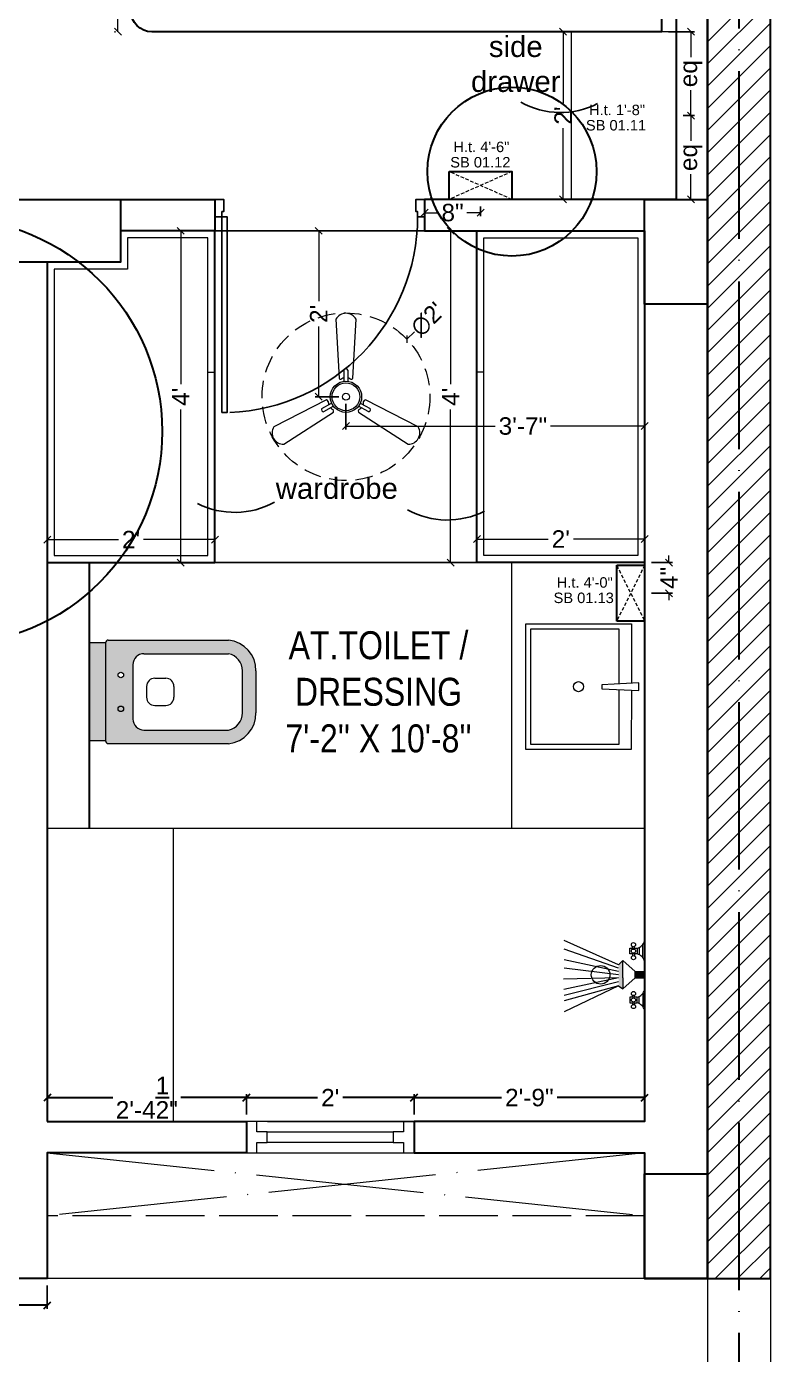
# Model space of a CAD drawing. Header units: millimetres. Extents: x 56222 to 3066687, y -650199 to -121287.
# Drawn here: x 147823.4 to 147929.9, y -179013.5 to -178823.4 of the extents above; entities that cross this region are included whole.
import ezdxf

# ---------------------------------------------------------------- set-up
doc = ezdxf.new("R2010")
doc.units = ezdxf.units.MM
doc.header["$MEASUREMENT"] = 0
doc.header["$PDMODE"] = 35
for name, pattern in [('ACAD_ISO02W100', [15, 12, -3]), ('ACAD_ISO04W100', [30, 24, -3, 0, -3]), ('DASHED', [0.75, 0.5, -0.25]), ('DASHED2', [0.375, 0.25, -0.125])]:
    doc.linetypes.add(name, pattern=pattern)
doc.layers.get('Defpoints').update_dxf_attribs({"color": 220})
doc.layers.add('AR DOOR', color=40, linetype='Continuous')
doc.layers.add('AR ELE-5', color=134, linetype='Continuous')
for name, color, linetype, lineweight in [('COLUMN', 1, 'Continuous', 30), ('dim05', 1, 'Continuous', 13), ('el', 7, 'Continuous', 20), ('ELEC-wires', 1, 'DASHED2', 13), ('Electrical', 84, 'Continuous', 30), ('FIRST FLOOR ( TEXT )', 7, 'Continuous', 9), ('FURNITURE', 32, 'Continuous', 9), ('GROUND FLOOR', 7, 'Continuous', 9), ('GROUND FLOOR  ( HATCH )', 251, 'Continuous', 9), ('GROUND FLOOR  ( PLINE )', 251, 'Continuous', 30), ('Labelling', 1, 'Continuous', 25), ('SECOND FLOOR ( DW_RAIL )', 7, 'Continuous', 9), ('UTILITY', 48, 'Continuous', 9), ('wall', 7, 'Continuous', 30), ('X_PLOT', 1, 'Continuous', 9), ('XX~SLAB ( BEAM )~ ( DIM )', 7, 'Continuous', 9), ('XX~STR BEAM', 5, 'ACAD_ISO02W100', 9)]:
    doc.layers.add(name, color=color, linetype=linetype, lineweight=lineweight)
doc.styles.add('Arial', font='arial.ttf')
doc.styles.add('century g', font='GOTHIC.TTF')
doc.styles.add('KATHA', font='swissc.ttf')
doc.styles.get("Standard").update_dxf_attribs({"font": 'arial.ttf', "height": 6})
doc.styles.add('style4', font='ARIALN.TTF')
doc.dimstyles.new('Archana', dxfattribs={"dimtxt": 2, "dimasz": 0.75, "dimexe": 0.5, "dimexo": 0.5, "dimgap": 0, "dimtad": 0, "dimzin": 0, "dimdsep": 46, "dimlunit": 4, "dimtxsty": 'century g', "dimblk": 'OBLIQUE', "dimcen": 0, "dimdle": 1, "dimclrd": 256, "dimclre": 256, "dimclrt": 256, "dimadec": 0, "dimazin": 0, "dimtfac": 1, "dimtofl": 0, "dimtmove": 1, "dimatfit": 3, "dimfxl": 1, "dimfxlon": 1, "dimtolj": 1, "dimtzin": 0, "dimlwd": -1, "dimlwe": -1, "dimarcsym": 0})
doc.dimstyles.new('ISO-25', dxfattribs={"dimtxt": 2.5, "dimasz": 1, "dimexe": 0.5, "dimexo": 1, "dimtad": 0, "dimdec": 1, "dimlunit": 4, "dimtxsty": 'Standard', "dimblk": 'OBLIQUE', "dimcen": 2.5, "dimclrd": 1, "dimclre": 1, "dimclrt": 5, "dimadec": 0, "dimazin": 0, "dimtfac": 1, "dimtdec": 1, "dimtmove": 0, "dimatfit": 3, "dimfxl": 1, "dimlwd": -1, "dimarcsym": 0})

# ---------------------------------------------------------------- blocks, each defined once
blk = doc.blocks.new('_Oblique')
at = {"layer": 'wall', "color": 0, "lineweight": -2}
blk.add_line((-0.5, -0.5), (0.5, 0.5), dxfattribs=at)
blk = doc.blocks.new('*D915')
at = {"layer": 'Defpoints', "color": 0, "lineweight": 30, "transparency": 16777216}
for p in [(147841.85, -178744.14), (147836.46, -178824.13), (147837.14, -178824.13)]:
    blk.add_point(p, dxfattribs=at)
at = {"layer": 'dim05', "color": 1, "linetype": 'Continuous', "lineweight": -2, "transparency": 16777216}
for p, q in [((147840.85, -178744.14), (147835.96, -178744.14)), ((147836.14, -178824.13), (147835.96, -178824.13))]:
    blk.add_line(p, q, dxfattribs=at)
at = {"layer": 'dim05', "color": 1, "linetype": 'Continuous', "transparency": 16777216}
for p, q in [((147836.46, -178744.14), (147836.46, -178780.18)), ((147836.46, -178824.13), (147836.46, -178788.09))]:
    blk.add_line(p, q, dxfattribs=at)
at = {"layer": 'dim05', "color": 1, "transparency": 16777216}
for p, rotation in [((147836.46, -178744.14), 90), ((147836.46, -178824.13), 270)]:
    blk.add_blockref('_Oblique', p, dxfattribs=dict(at, rotation=rotation))
at = {"layer": 'dim05', "color": 5, "lineweight": 25, "transparency": 16777216, "insert": (147836.46, -178784.14), "char_height": 2.5, "attachment_point": 5, "rotation": 90, "style": 'Arial'}
blk.add_mtext('6\'-8"', dxfattribs=at)
blk = doc.blocks.new('*D918')
at = {"layer": 'Defpoints', "color": 0, "lineweight": 30, "transparency": 16777216}
for p in [(147901.35, -178824.13), (147900.18, -178848.13), (147901.35, -178848.13)]:
    blk.add_point(p, dxfattribs=at)
at = {"layer": 'dim05', "color": 1, "linetype": 'Continuous', "lineweight": -2, "transparency": 16777216}
for p, q in [((147900.35, -178824.13), (147899.68, -178824.13)), ((147900.35, -178848.13), (147899.68, -178848.13))]:
    blk.add_line(p, q, dxfattribs=at)
at = {"layer": 'dim05', "color": 1, "linetype": 'Continuous', "transparency": 16777216}
for p, q in [((147900.18, -178824.13), (147900.18, -178834.33)), ((147900.18, -178848.13), (147900.18, -178837.93))]:
    blk.add_line(p, q, dxfattribs=at)
at = {"layer": 'dim05', "color": 1, "transparency": 16777216}
for p, rotation in [((147900.18, -178824.13), 90), ((147900.18, -178848.13), 270)]:
    blk.add_blockref('_Oblique', p, dxfattribs=dict(at, rotation=rotation))
at = {"layer": 'dim05', "color": 5, "lineweight": 25, "transparency": 16777216, "insert": (147900.18, -178836.13), "char_height": 2.5, "attachment_point": 5, "rotation": 90, "style": 'Arial'}
blk.add_mtext("2'", dxfattribs=at)
blk = doc.blocks.new('A$C3EC62B37')
at = {"layer": 'FURNITURE', "lineweight": 30, "ltscale": 0.25, "true_color": 0xffffff}
h = blk.add_hatch(color=7, dxfattribs=at)
h.dxf.hatch_style = 1
h.paths.add_polyline_path([(-12.22, 0), (-12.22, 2.35), (-26.26, 2.35), (-26.26, 0)])
h.paths.add_polyline_path([(-26.26, 2.35), (-12.22, 2.35, 0.414214), (-11.83, 2.74), (-11.83, 19.96, 0.388639), (-16.24, 23.87), (-22.38, 23.87, 0.379499), (-26.65, 19.96), (-26.65, 2.74, 0.414214)])
h.paths.add_polyline_path([(-15.35, 6.26), (-23.13, 6.26, -0.414214), (-24.7, 7.83), (-24.7, 19.96, -0.349567), (-22.37, 21.91), (-16.24, 21.91, -0.364948), (-13.78, 19.96), (-13.78, 7.83, -0.414214)], flags=16)
h.paths.add_polyline_path([(-18.46, 8.22), (-20.02, 8.22, -0.414214), (-21.2, 9.39), (-21.2, 10.96, -0.414214), (-20.02, 12.13), (-18.46, 12.13, -0.414214), (-17.28, 10.96), (-17.28, 9.39, -0.414214)], flags=0)
h.paths.add_polyline_path([(-22.06, 4.53, -1), (-21.27, 4.53, -1)], flags=16)
at = {"layer": 'FURNITURE', "color": 0, "linetype": 'ByBlock', "lineweight": -2}
for p, q in [((-22.24, 23.87), (-16.24, 23.87)), ((-22.24, 21.91), (-16.24, 21.91)), ((-26.65, 2.74), (-26.65, 19.96)), ((-24.7, 7.83), (-24.7, 19.96)), ((-13.78, 7.83), (-13.78, 19.96)), ((-11.83, 2.74), (-11.83, 19.96)), ((-20.02, 12.13), (-18.46, 12.13)), ((-21.2, 9.39), (-21.2, 10.96)), ((-17.28, 9.39), (-17.28, 10.96)), ((-20.02, 8.22), (-18.46, 8.22)), ((-23.13, 6.26), (-15.35, 6.26)), ((-26.26, 2.35), (-12.22, 2.35)), ((-26.26, 2.35), (-26.26, 0)), ((-12.22, 2.35), (-12.22, 0)), ((-26.26, 0), (-12.22, 0)), ((-26.26, 0), (-12.22, 0))]:
    blk.add_line(p, q, dxfattribs=at)
for centre in [(-21.66, 4.53), (-16.81, 4.53)]:
    blk.add_circle(centre, 0.391, dxfattribs=at)
for centre, radius, start, end in [((-22.31, 19.5), 4.37, 89.0873, 174.0395), ((-16.17, 19.5), 4.37, 5.9605, 90.9127), ((-22.31, 19.48), 2.44, 88.437, 168.6348), ((-16.17, 19.48), 2.44, 11.3652, 91.563), ((-20.02, 10.96), 1.17, 90, 180), ((-18.46, 10.96), 1.17, 0, 90), ((-23.13, 7.83), 1.57, 180, 270), ((-20.02, 9.39), 1.17, 180, 270), ((-18.46, 9.39), 1.17, 270, 0), ((-15.35, 7.83), 1.57, 270, 0), ((-26.26, 2.74), 0.391, 180, 270), ((-12.22, 2.74), 0.391, 270, 0)]:
    blk.add_arc(centre, radius, start, end, dxfattribs=at)
blk = doc.blocks.new('*U262')
for points in [[(-40, 0), (0, 0), (0, 30), (10, 30), (10, 100), (-40, 100)], [(1160, 0), (1120, 0), (1120, 30), (1110, 30), (1110, 100), (1160, 100)], [(0, 0), (0, -1120), (30, -1120), (30, 0)]]:
    blk.add_lwpolyline(points, close=True)
at = {"layer": 'AR ELE-5', "linetype": 'ByBlock', "ltscale": 15}
blk.add_arc((-1.6, 0.7), 1121.6, 272.37301, 359.96526, dxfattribs=at)
blk = doc.blocks.new('*D923')
at = {"layer": 'Defpoints', "color": 0, "lineweight": 30, "transparency": 16777216}
for p in [(147887.85, -178852.63), (147884.08, -178900.13), (147887.85, -178900.13)]:
    blk.add_point(p, dxfattribs=at)
at = {"layer": 'dim05', "color": 1, "linetype": 'Continuous', "lineweight": -2, "transparency": 16777216}
for p, q in [((147886.85, -178852.63), (147883.58, -178852.63)), ((147886.85, -178900.13), (147883.58, -178900.13))]:
    blk.add_line(p, q, dxfattribs=at)
at = {"layer": 'dim05', "color": 1, "linetype": 'Continuous', "transparency": 16777216}
for p, q in [((147884.08, -178852.63), (147884.08, -178874.56)), ((147884.08, -178900.13), (147884.08, -178878.21))]:
    blk.add_line(p, q, dxfattribs=at)
at = {"layer": 'dim05', "color": 1, "transparency": 16777216}
for p, rotation in [((147884.08, -178852.63), 90), ((147884.08, -178900.13), 270)]:
    blk.add_blockref('_Oblique', p, dxfattribs=dict(at, rotation=rotation))
at = {"layer": 'dim05', "color": 5, "lineweight": 25, "transparency": 16777216, "insert": (147884.08, -178876.38), "char_height": 2.5, "attachment_point": 5, "rotation": 90, "style": 'Arial'}
blk.add_mtext("4'", dxfattribs=at)
blk = doc.blocks.new('*D924')
at = {"layer": 'Defpoints', "color": 0, "lineweight": 30, "transparency": 16777216}
for p in [(147847.35, -178852.63), (147845.46, -178900.13), (147847.35, -178900.13)]:
    blk.add_point(p, dxfattribs=at)
at = {"layer": 'dim05', "color": 1, "linetype": 'Continuous', "lineweight": -2, "transparency": 16777216}
for p, q in [((147846.35, -178852.63), (147844.96, -178852.63)), ((147846.35, -178900.13), (147844.96, -178900.13))]:
    blk.add_line(p, q, dxfattribs=at)
at = {"layer": 'dim05', "color": 1, "linetype": 'Continuous', "transparency": 16777216}
for p, q in [((147845.46, -178852.63), (147845.46, -178874.56)), ((147845.46, -178900.13), (147845.46, -178878.21))]:
    blk.add_line(p, q, dxfattribs=at)
at = {"layer": 'dim05', "color": 1, "transparency": 16777216}
for p, rotation in [((147845.46, -178852.63), 90), ((147845.46, -178900.13), 270)]:
    blk.add_blockref('_Oblique', p, dxfattribs=dict(at, rotation=rotation))
at = {"layer": 'dim05', "color": 5, "lineweight": 25, "transparency": 16777216, "insert": (147845.46, -178876.38), "char_height": 2.5, "attachment_point": 5, "rotation": 90, "style": 'Arial'}
blk.add_mtext("4'", dxfattribs=at)
blk = doc.blocks.new('*D925')
at = {"layer": 'Defpoints', "color": 0, "lineweight": 30, "transparency": 16777216}
for p in [(147826.35, -178896.83), (147850.35, -178896.83), (147850.35, -178896.83)]:
    blk.add_point(p, dxfattribs=at)
at = {"layer": 'dim05', "color": 1, "linetype": 'Continuous', "lineweight": -2, "transparency": 16777216}
for p, q in [((147826.35, -178895.83), (147826.35, -178896.33)), ((147850.35, -178895.83), (147850.35, -178896.33))]:
    blk.add_line(p, q, dxfattribs=at)
at = {"layer": 'dim05', "color": 1, "linetype": 'Continuous', "transparency": 16777216}
for p, q in [((147826.35, -178896.83), (147836.56, -178896.83)), ((147850.35, -178896.83), (147840.15, -178896.83))]:
    blk.add_line(p, q, dxfattribs=at)
at = {"layer": 'dim05', "color": 1, "transparency": 16777216, "rotation": 180}
blk.add_blockref('_Oblique', (147826.35, -178896.83), dxfattribs=at)
at = {"layer": 'dim05', "color": 1, "transparency": 16777216}
blk.add_blockref('_Oblique', (147850.35, -178896.83), dxfattribs=at)
at = {"layer": 'dim05', "color": 5, "lineweight": 25, "transparency": 16777216, "insert": (147838.35, -178896.83), "char_height": 2.5, "attachment_point": 5, "style": 'Arial'}
blk.add_mtext("2'", dxfattribs=at)
blk = doc.blocks.new('*D926')
at = {"layer": 'Defpoints', "color": 0, "lineweight": 30, "transparency": 16777216}
for p in [(147911.85, -178896.75), (147887.85, -178896.83), (147911.85, -178896.83)]:
    blk.add_point(p, dxfattribs=at)
at = {"layer": 'dim05', "color": 1, "linetype": 'Continuous', "lineweight": -2, "transparency": 16777216}
for p, q in [((147887.85, -178895.83), (147887.85, -178896.25)), ((147911.85, -178895.83), (147911.85, -178896.25))]:
    blk.add_line(p, q, dxfattribs=at)
at = {"layer": 'dim05', "color": 1, "linetype": 'Continuous', "transparency": 16777216}
for p, q in [((147887.85, -178896.75), (147898.06, -178896.75)), ((147911.85, -178896.75), (147901.65, -178896.75))]:
    blk.add_line(p, q, dxfattribs=at)
at = {"layer": 'dim05', "color": 1, "transparency": 16777216, "rotation": 180}
blk.add_blockref('_Oblique', (147887.85, -178896.75), dxfattribs=at)
at = {"layer": 'dim05', "color": 1, "transparency": 16777216}
blk.add_blockref('_Oblique', (147911.85, -178896.75), dxfattribs=at)
at = {"layer": 'dim05', "color": 5, "lineweight": 25, "transparency": 16777216, "insert": (147899.85, -178896.75), "char_height": 2.5, "attachment_point": 5, "style": 'Arial'}
blk.add_mtext("2'", dxfattribs=at)
blk = doc.blocks.new('A$C07311617')
at = {"layer": 'UTILITY'}
h = blk.add_hatch(color=7, dxfattribs=at)
h.paths.add_polyline_path([(-3.13, 2.02), (-3.13, 0), (-3.74, 0), (-3.74, 0.46), (-3.74, 1.42)])
h.paths.add_polyline_path([(-3.13, 0), (-3.13, -0.46), (-3.13, -2.02), (-3.74, -1.59), (-3.74, -0.46), (-3.74, 0)])
h = blk.add_hatch(color=7, dxfattribs=at)
h.paths.add_polyline_path([(0, 0.46), (0, 0), (-1.35, 0), (-1.35, 0.46)])
h.paths.add_polyline_path([(0, 0), (0, -0.46), (-1.35, -0.46), (-1.35, 0)])
at = {"layer": 'UTILITY', "color": 7}
for p, q in [((-3.74, 1.42), (-11.52, 4.9)), ((-1.74, 3.79), (-1.74, 4.05)), ((-1.47, 3.79), (-1.47, 4.05)), ((-0.8, 3.9), (-0.8, 2.88)), ((-0.27, 2.44), (-0.27, 4.33)), ((-3.74, 0.94), (-11.52, 3.66)), ((-3.74, 0.46), (-11.52, 2.15)), ((-3.13, 2.02), (-3.74, 1.42)), ((-3.13, -0.46), (-3.13, 2.02)), ((-1.35, 0.46), (-3.13, 2.02)), ((-1.74, 2.99), (-1.74, 2.72)), ((-1.47, 2.99), (-1.47, 2.72)), ((-3.74, 0), (-11.52, 0.93)), ((-3.13, 0.46), (-3.13, 1.42)), ((-1.35, -0.46), (-1.35, 0.46)), ((-1.35, 0.46), (0, 0.46)), ((0, -0.46), (0, 0.46)), ((-3.74, -0.46), (-11.62, -0.61)), ((-3.74, -0.46), (-11.57, -2.09)), ((-3.74, -1.03), (-11.52, -2.96)), ((-3.74, -1.59), (-11.52, -5.3)), ((-3.74, -1.59), (-11.52, -3.73)), ((-3.74, -1.59), (-3.13, -2.02)), ((-3.13, -0.46), (-3.13, -2.02)), ((-1.35, -0.46), (-3.13, -2.02)), ((-1.35, -0.46), (0, -0.46)), ((-1.74, -3.22), (-1.74, -2.95)), ((-1.47, -3.22), (-1.47, -2.95)), ((-0.8, -4.13), (-0.8, -3.11)), ((-0.27, -2.68), (-0.27, -4.56)), ((-1.74, -4.02), (-1.74, -4.29)), ((-1.47, -4.02), (-1.47, -4.29))]:
    blk.add_line(p, q, dxfattribs=at)
for points in [[(-1.35, 0.46), (-3.13, 2.02)], [(-3.13, -2.02), (-1.35, -0.46)]]:
    blk.add_lwpolyline(points, dxfattribs=at)
for points in [[(-1.07, 2.99), (-2.14, 2.99), (-2.14, 3.79), (-1.07, 3.79)], [(-1.07, -3.22), (-2.14, -3.22), (-2.14, -4.02), (-1.07, -4.02)]]:
    blk.add_lwpolyline(points, close=True, dxfattribs=at)
for centre, radius in [((-1.6, 4.32), 0.298), ((-1.6, 3.39), 0.298), ((-1.6, 2.45), 0.298), ((-6.31, 0), 1.33), ((-1.6, -2.69), 0.298), ((-1.6, -3.62), 0.298), ((-1.6, -4.55), 0.298)]:
    blk.add_circle(centre, radius, dxfattribs=at)
for centre, start, end in [((-1.47, 5.26), 285.2551, 344.7449), ((-1.47, 1.52), 15.2551, 74.7449), ((-1.47, -1.75), 285.2551, 344.7449), ((-1.47, -5.49), 15.2551, 74.7449)]:
    blk.add_arc(centre, 1.52, start, end, dxfattribs=at)
blk = doc.blocks.new('*D956')
at = {"layer": 'Defpoints', "color": 0, "lineweight": 30, "transparency": 16777216}
for p in [(147854.85, -178976.73), (147826.35, -178980.13), (147854.85, -178980.13)]:
    blk.add_point(p, dxfattribs=at)
at = {"layer": 'dim05', "color": 5, "linetype": 'Continuous', "lineweight": -2, "transparency": 16777216}
for p, q in [((147826.35, -178979.13), (147826.35, -178976.23)), ((147854.85, -178979.13), (147854.85, -178976.23))]:
    blk.add_line(p, q, dxfattribs=at)
at = {"layer": 'dim05', "color": 5, "linetype": 'Continuous', "lineweight": 30, "transparency": 16777216}
for p, q in [((147826.35, -178976.73), (147835.72, -178976.73)), ((147854.85, -178976.73), (147845.48, -178976.73))]:
    blk.add_line(p, q, dxfattribs=at)
at = {"layer": 'dim05', "color": 5, "lineweight": 30, "transparency": 16777216, "rotation": 180}
blk.add_blockref('_Oblique', (147826.35, -178976.73), dxfattribs=at)
at = {"layer": 'dim05', "color": 5, "lineweight": 30, "transparency": 16777216}
blk.add_blockref('_Oblique', (147854.85, -178976.73), dxfattribs=at)
at = {"layer": 'dim05', "color": 5, "lineweight": 30, "transparency": 16777216, "insert": (147840.6, -178976.73), "char_height": 2.5, "attachment_point": 5, "style": 'Arial'}
blk.add_mtext('2\'-4{\\H1x;\\S1/2;}"', dxfattribs=at)
blk = doc.blocks.new('*D957')
at = {"layer": 'Defpoints', "color": 0, "lineweight": 30, "transparency": 16777216}
for p in [(147878.85, -178976.73), (147854.85, -178980.13), (147878.85, -178980.13)]:
    blk.add_point(p, dxfattribs=at)
at = {"layer": 'dim05', "color": 5, "linetype": 'Continuous', "lineweight": -2, "transparency": 16777216}
for p, q in [((147854.85, -178979.13), (147854.85, -178976.23)), ((147878.85, -178979.13), (147878.85, -178976.23))]:
    blk.add_line(p, q, dxfattribs=at)
at = {"layer": 'dim05', "color": 5, "linetype": 'Continuous', "lineweight": 30, "transparency": 16777216}
for p, q in [((147854.85, -178976.73), (147865.05, -178976.73)), ((147878.85, -178976.73), (147868.65, -178976.73))]:
    blk.add_line(p, q, dxfattribs=at)
at = {"layer": 'dim05', "color": 5, "lineweight": 30, "transparency": 16777216, "rotation": 180}
blk.add_blockref('_Oblique', (147854.85, -178976.73), dxfattribs=at)
at = {"layer": 'dim05', "color": 5, "lineweight": 30, "transparency": 16777216}
blk.add_blockref('_Oblique', (147878.85, -178976.73), dxfattribs=at)
at = {"layer": 'dim05', "color": 5, "lineweight": 30, "transparency": 16777216, "insert": (147866.85, -178976.73), "char_height": 2.5, "attachment_point": 5, "style": 'Arial'}
blk.add_mtext("2'", dxfattribs=at)
blk = doc.blocks.new('*D958')
at = {"layer": 'Defpoints', "color": 0, "lineweight": 30, "transparency": 16777216}
for p in [(147911.85, -178976.73), (147878.85, -178980.13), (147911.85, -178980.13)]:
    blk.add_point(p, dxfattribs=at)
at = {"layer": 'dim05', "color": 5, "linetype": 'Continuous', "lineweight": -2, "transparency": 16777216}
for p, q in [((147878.85, -178979.13), (147878.85, -178976.23)), ((147911.85, -178979.13), (147911.85, -178976.23))]:
    blk.add_line(p, q, dxfattribs=at)
at = {"layer": 'dim05', "color": 5, "linetype": 'Continuous', "lineweight": 30, "transparency": 16777216}
for p, q in [((147878.85, -178976.73), (147891.38, -178976.73)), ((147911.85, -178976.73), (147899.32, -178976.73))]:
    blk.add_line(p, q, dxfattribs=at)
at = {"layer": 'dim05', "color": 5, "lineweight": 30, "transparency": 16777216, "rotation": 180}
blk.add_blockref('_Oblique', (147878.85, -178976.73), dxfattribs=at)
at = {"layer": 'dim05', "color": 5, "lineweight": 30, "transparency": 16777216}
blk.add_blockref('_Oblique', (147911.85, -178976.73), dxfattribs=at)
at = {"layer": 'dim05', "color": 5, "lineweight": 30, "transparency": 16777216, "insert": (147895.35, -178976.73), "char_height": 2.5, "attachment_point": 5, "style": 'Arial'}
blk.add_mtext('2\'-9"', dxfattribs=at)
blk = doc.blocks.new('*D963')
at = {"layer": 'Defpoints', "color": 0, "lineweight": 30, "transparency": 16777216}
for p in [(147721.35, -179002.63), (147826.35, -179002.63), (147826.35, -179006.45)]:
    blk.add_point(p, dxfattribs=at)
at = {"layer": 'dim05', "color": 5, "linetype": 'Continuous', "lineweight": -2, "transparency": 16777216}
for p, q in [((147721.35, -179003.63), (147721.35, -179006.95)), ((147826.35, -179003.63), (147826.35, -179006.95))]:
    blk.add_line(p, q, dxfattribs=at)
at = {"layer": 'dim05', "color": 5, "linetype": 'Continuous', "lineweight": 30, "transparency": 16777216}
for p, q in [((147721.35, -179006.45), (147769.9, -179006.45)), ((147826.35, -179006.45), (147777.8, -179006.45))]:
    blk.add_line(p, q, dxfattribs=at)
at = {"layer": 'dim05', "color": 5, "lineweight": 30, "transparency": 16777216, "rotation": 180}
blk.add_blockref('_Oblique', (147721.35, -179006.45), dxfattribs=at)
at = {"layer": 'dim05', "color": 5, "lineweight": 30, "transparency": 16777216}
blk.add_blockref('_Oblique', (147826.35, -179006.45), dxfattribs=at)
at = {"layer": 'dim05', "color": 5, "lineweight": 30, "transparency": 16777216, "insert": (147773.85, -179006.45), "char_height": 2.5, "attachment_point": 5, "style": 'Arial'}
blk.add_mtext('8\'-9"', dxfattribs=at)
blk = doc.blocks.new('6616')
at = {"color": 242, "linetype": 'DASHED', "true_color": 0xcd2027}
for p, q in [((386784.79, -36915.77), (386775.78, -36911.78)), ((386784.79, -36911.78), (386775.78, -36915.77))]:
    blk.add_line(p, q, dxfattribs=at)
at = {"layer": 'ELEC-wires', "color": 5, "linetype": 'ByBlock', "lineweight": 30, "ltscale": 4}
blk.add_lwpolyline([(386775.78, -36911.78), (386784.79, -36911.78), (386784.79, -36915.77), (386775.78, -36915.77)], close=True, dxfattribs=at)
blk = doc.blocks.new('*D977')
at = {"layer": 'Defpoints', "color": 0, "lineweight": 30, "transparency": 16777216}
for p in [(147911.85, -178900.13), (147911.85, -178904.51), (147915.33, -178904.51)]:
    blk.add_point(p, dxfattribs=at)
at = {"layer": 'dim05', "color": 1, "linetype": 'Continuous', "lineweight": -2, "transparency": 16777216}
for p, q in [((147912.85, -178900.13), (147915.83, -178900.13)), ((147912.85, -178904.51), (147915.83, -178904.51))]:
    blk.add_line(p, q, dxfattribs=at)
at = {"layer": 'dim05', "color": 1, "linetype": 'Continuous', "transparency": 16777216}
for p, q in [((147915.33, -178900.13), (147915.33, -178899.13)), ((147915.33, -178900.13), (147915.33, -178900.21)), ((147915.33, -178904.51), (147915.33, -178904.44)), ((147915.33, -178904.51), (147915.33, -178905.51))]:
    blk.add_line(p, q, dxfattribs=at)
at = {"layer": 'dim05', "color": 1, "transparency": 16777216}
for p, rotation in [((147915.33, -178900.13), 270), ((147915.33, -178904.51), 90)]:
    blk.add_blockref('_Oblique', p, dxfattribs=dict(at, rotation=rotation))
at = {"layer": 'dim05', "color": 5, "lineweight": 25, "transparency": 16777216, "insert": (147915.33, -178902.32), "char_height": 2.5, "attachment_point": 5, "rotation": 90, "style": 'Arial'}
blk.add_mtext('4"', dxfattribs=at)
blk = doc.blocks.new('*D978')
at = {"layer": 'Defpoints', "color": 0, "lineweight": 30, "transparency": 16777216}
for p in [(147880.36, -178848.13), (147888.36, -178848.13), (147888.36, -178850.03)]:
    blk.add_point(p, dxfattribs=at)
at = {"layer": 'dim05', "color": 1, "linetype": 'Continuous', "lineweight": -2, "transparency": 16777216}
for p, q in [((147880.36, -178849.13), (147880.36, -178850.53)), ((147888.36, -178849.13), (147888.36, -178850.53))]:
    blk.add_line(p, q, dxfattribs=at)
at = {"layer": 'dim05', "color": 1, "linetype": 'Continuous', "transparency": 16777216}
for p, q in [((147880.36, -178850.03), (147882.3, -178850.03)), ((147888.36, -178850.03), (147886.42, -178850.03))]:
    blk.add_line(p, q, dxfattribs=at)
at = {"layer": 'dim05', "color": 1, "transparency": 16777216, "rotation": 180}
blk.add_blockref('_Oblique', (147880.36, -178850.03), dxfattribs=at)
at = {"layer": 'dim05', "color": 1, "transparency": 16777216}
blk.add_blockref('_Oblique', (147888.36, -178850.03), dxfattribs=at)
at = {"layer": 'dim05', "color": 5, "lineweight": 25, "transparency": 16777216, "insert": (147884.36, -178850.03), "char_height": 2.5, "attachment_point": 5, "style": 'Arial'}
blk.add_mtext('8"', dxfattribs=at)
blk = doc.blocks.new('*D979')
at = {"layer": 'Defpoints', "color": 0, "lineweight": 30, "transparency": 16777216}
for p in [(147914.25, -178824.13), (147916.35, -178836.13), (147918.48, -178836.13)]:
    blk.add_point(p, dxfattribs=at)
at = {"layer": 'dim05', "color": 1, "linetype": 'Continuous', "lineweight": -2, "transparency": 16777216}
for p, q in [((147915.25, -178824.13), (147918.98, -178824.13)), ((147917.35, -178836.13), (147918.98, -178836.13))]:
    blk.add_line(p, q, dxfattribs=at)
at = {"layer": 'dim05', "color": 1, "linetype": 'Continuous', "transparency": 16777216}
for p, q in [((147918.48, -178824.13), (147918.48, -178827.75)), ((147918.48, -178836.13), (147918.48, -178832.51))]:
    blk.add_line(p, q, dxfattribs=at)
at = {"layer": 'dim05', "color": 1, "transparency": 16777216}
for p, rotation in [((147918.48, -178824.13), 90), ((147918.48, -178836.13), 270)]:
    blk.add_blockref('_Oblique', p, dxfattribs=dict(at, rotation=rotation))
at = {"layer": 'dim05', "color": 5, "lineweight": 25, "transparency": 16777216, "insert": (147918.48, -178830.13), "char_height": 2.5, "attachment_point": 5, "rotation": 90, "style": 'Arial'}
blk.add_mtext('eq', dxfattribs=at)
blk = doc.blocks.new('*D980')
at = {"layer": 'Defpoints', "color": 0, "lineweight": 30, "transparency": 16777216}
for p in [(147916.35, -178836.13), (147916.35, -178848.13), (147918.48, -178848.13)]:
    blk.add_point(p, dxfattribs=at)
at = {"layer": 'dim05', "color": 1, "linetype": 'Continuous', "lineweight": -2, "transparency": 16777216}
for p, q in [((147917.35, -178836.13), (147918.98, -178836.13)), ((147917.35, -178848.13), (147918.98, -178848.13))]:
    blk.add_line(p, q, dxfattribs=at)
at = {"layer": 'dim05', "color": 1, "linetype": 'Continuous', "transparency": 16777216}
for p, q in [((147918.48, -178836.13), (147918.48, -178839.75)), ((147918.48, -178848.13), (147918.48, -178844.51))]:
    blk.add_line(p, q, dxfattribs=at)
at = {"layer": 'dim05', "color": 1, "transparency": 16777216}
for p, rotation in [((147918.48, -178836.13), 90), ((147918.48, -178848.13), 270)]:
    blk.add_blockref('_Oblique', p, dxfattribs=dict(at, rotation=rotation))
at = {"layer": 'dim05', "color": 5, "lineweight": 25, "transparency": 16777216, "insert": (147918.48, -178842.13), "char_height": 2.5, "attachment_point": 5, "rotation": 90, "style": 'Arial'}
blk.add_mtext('eq', dxfattribs=at)
blk = doc.blocks.new('*D1062')
at = {"layer": 'Defpoints', "color": 0, "lineweight": 30, "transparency": 16777216}
for p in [(147877.81, -178868.13), (147860.4, -178884.64)]:
    blk.add_point(p, dxfattribs=at)
at = {"layer": 'dim05', "transparency": 16777216}
blk.add_line((147878.9, -178867.1), (147877.81, -178868.13), dxfattribs=at)
at = {"layer": 'dim05', "transparency": 16777216, "xscale": 0.75, "yscale": 0.75, "zscale": 0.75, "rotation": 223.4766308892222}
blk.add_blockref('_Oblique', (147877.81, -178868.13), dxfattribs=at)
at = {"layer": 'dim05', "color": 5, "lineweight": 25, "transparency": 16777216, "insert": (147880.8, -178865.3), "char_height": 2.5, "attachment_point": 5, "rotation": 43.4766, "style": 'century g'}
blk.add_mtext("\\A1;∅2'", dxfattribs=at)
blk = doc.blocks.new('*D1063')
at = {"layer": 'Defpoints', "color": 0, "lineweight": 30, "transparency": 16777216}
for p in [(147869.1, -178876.38), (147911.85, -178876.38), (147911.85, -178880.59)]:
    blk.add_point(p, dxfattribs=at)
at = {"layer": 'dim05', "color": 1, "linetype": 'Continuous', "lineweight": -2, "transparency": 16777216}
for p, q in [((147869.1, -178877.38), (147869.1, -178881.09)), ((147911.85, -178877.38), (147911.85, -178881.09))]:
    blk.add_line(p, q, dxfattribs=at)
at = {"layer": 'dim05', "color": 1, "linetype": 'Continuous', "transparency": 16777216}
for p, q in [((147869.1, -178880.59), (147890.48, -178880.59)), ((147911.85, -178880.59), (147898.37, -178880.59))]:
    blk.add_line(p, q, dxfattribs=at)
at = {"layer": 'dim05', "color": 1, "transparency": 16777216, "rotation": 180}
blk.add_blockref('_Oblique', (147869.1, -178880.59), dxfattribs=at)
at = {"layer": 'dim05', "color": 1, "transparency": 16777216}
blk.add_blockref('_Oblique', (147911.85, -178880.59), dxfattribs=at)
at = {"layer": 'dim05', "color": 5, "lineweight": 25, "transparency": 16777216, "insert": (147894.43, -178880.59), "char_height": 2.5, "attachment_point": 5, "style": 'Arial'}
blk.add_mtext('3\'-7"', dxfattribs=at)
blk = doc.blocks.new('*D1064')
at = {"layer": 'Defpoints', "color": 0, "lineweight": 30, "transparency": 16777216}
for p in [(147865.2, -178852.63), (147880.97, -178852.63), (147869.1, -178876.38)]:
    blk.add_point(p, dxfattribs=at)
at = {"layer": 'dim05', "color": 1, "linetype": 'Continuous', "lineweight": -2, "transparency": 16777216}
for p, q in [((147879.97, -178852.63), (147864.7, -178852.63)), ((147868.1, -178876.38), (147864.7, -178876.38))]:
    blk.add_line(p, q, dxfattribs=at)
at = {"layer": 'dim05', "color": 1, "linetype": 'Continuous', "transparency": 16777216}
for p, q in [((147865.2, -178852.63), (147865.2, -178862.71)), ((147865.2, -178876.38), (147865.2, -178866.31))]:
    blk.add_line(p, q, dxfattribs=at)
at = {"layer": 'dim05', "color": 1, "transparency": 16777216}
for p, rotation in [((147865.2, -178852.63), 90), ((147865.2, -178876.38), 270)]:
    blk.add_blockref('_Oblique', p, dxfattribs=dict(at, rotation=rotation))
at = {"layer": 'dim05', "color": 5, "lineweight": 25, "transparency": 16777216, "insert": (147865.2, -178864.51), "char_height": 2.5, "attachment_point": 5, "rotation": 90, "style": 'Arial'}
blk.add_mtext("2'", dxfattribs=at)

msp = doc.modelspace()

# ---------------------------------------------------------------- hatches: boundary and pattern name
at = {"layer": 'GROUND FLOOR  ( HATCH )'}
h = msp.add_hatch(dxfattribs=at)
h.set_pattern_fill('ANSI31', color=6, scale=18, style=0)
h.set_pattern_definition([(45, (31389.1675, -16383.46), (-1.590990258, 1.590990258), [])])
h.paths.add_polyline_path([(147929.8534, -178659.1344), (147920.8534, -178659.1344), (147920.8534, -179002.6344), (147929.8534, -179002.6344)])

# ---------------------------------------------------------------- linework, layer by layer
at = {"layer": 'COLUMN'}
for points in [[(147836.8534, -178848.1344), (147836.8534, -178857.1344), (147821.8534, -178857.1344), (147821.8534, -178848.1344)], [(147911.8534, -178848.1344), (147920.8534, -178848.1344), (147920.8534, -178863.1344), (147911.8534, -178863.1344)], [(147911.8534, -178987.6344), (147920.8534, -178987.6344), (147920.8534, -179002.6344), (147911.8534, -179002.6344)]]:
    msp.add_lwpolyline(points, close=True, dxfattribs=at)
at = {"layer": 'Electrical', "lineweight": 15, "ltscale": 20}
for p, q in [((147867.6664, -178865.2722), (147868.1074, -178873.7332)), ((147870.0994, -178873.7331), (147870.5401, -178865.2721)), ((147868.8544, -178874.1573), (147868.8544, -178872.5437)), ((147869.3524, -178872.5568), (147869.3524, -178874.1573)), ((147866.3094, -178876.8476), (147858.7616, -178880.6964)), ((147865.6642, -178878.0827), (147867.0502, -178877.2824)), ((147867.2992, -178877.7136), (147865.9018, -178878.5205)), ((147872.2938, -178878.5138), (147870.9077, -178877.7136)), ((147871.1567, -178877.2823), (147872.5541, -178878.0891)), ((147879.4454, -178880.6961), (147871.8975, -178876.8475)), ((147860.1984, -178883.185), (147867.3054, -178878.5726)), ((147870.9015, -178878.5726), (147878.0087, -178883.1847))]:
    msp.add_line(p, q, dxfattribs=at)
at = {"layer": 'Electrical', "linetype": 'DASHED', "lineweight": 15, "ltscale": 5}
msp.add_circle((147869.1034, -178876.3844), 12, dxfattribs=at)
at = {"layer": 'Electrical', "lineweight": 15, "ltscale": 20}
for centre, major_axis, start_param, end_param in [((147869.1033, -178866.082), (1.1662, 1.1662), -0.27213613, 1.84296744), ((147868.3427, -178873.6025), (0.1903, 0.1903), 2.86301433, 4.25778447), ((147869.1034, -178874.8516), (0.8492, -0.8492), 2.56505731, 2.9513076), ((147869.101, -178872.6401), (0.1872, 0.1872), -0.46553629, 1.9836178), ((147869.1034, -178874.8516), (0.8492, 0.8492), 0.19032004, 0.57657032), ((147869.864, -178873.6025), (0.1903, -0.1903), 5.16702848, 6.56179861), ((147869.1034, -178876.3844), (1.5846, -1.5846), 3.14161015, 9.42479545), ((147869.1034, -178876.3844), (1.4085, -1.4085), 1.749190548672175e-05, 6.283202799085073), ((147869.1034, -178876.3844), (0.3521, 0.3521), 1.570813818704242, 7.853999125883828), ((147866.3139, -178877.1167), (0.1903, -0.1903), 0.97823827, 2.37300841), ((147867.776, -178877.1509), (0.8492, -0.8492), 3.85551147, 4.24176175), ((147870.4309, -178877.1508), (0.8492, 0.8492), 5.18305119, 5.56930147), ((147871.893, -178877.1166), (0.1903, -0.1903), 2.33941556, 3.73418569), ((147865.862, -178878.2587), (0.1872, -0.1872), 3.19965514, 5.64880923), ((147867.776, -178877.1509), (0.8492, -0.8492), 4.65945242, 5.0457027), ((147867.0746, -178878.4342), (0.1903, 0.1903), -1.32577587, 0.06899427), ((147871.1323, -178878.4341), (0.1903, -0.1903), 3.07263337, 4.46740351), ((147870.4309, -178877.1508), (0.8492, 0.8492), 4.37911025, 4.76536053), ((147872.3474, -178878.2545), (0.1872, 0.1872), 3.72325391, 6.17240801), ((147860.1813, -178881.5358), (1.1662, -1.1662), 3.3930553, 5.50815887), ((147878.0257, -178881.5355), (1.1662, -1.1662), 5.4874504, 7.60255397)]:
    msp.add_ellipse(centre, major_axis=major_axis, ratio=1, start_param=start_param, end_param=end_param, dxfattribs=at)
at = {"layer": 'FURNITURE'}
for p, q in [((147849.3534, -178872.8844), (147850.3534, -178872.8844)), ((147888.8534, -178872.8844), (147887.8534, -178872.8844)), ((147892.8534, -178938.1344), (147892.8534, -178900.1344))]:
    msp.add_line(p, q, dxfattribs=at)
at = {"layer": 'FURNITURE', "lineweight": 30}
msp.add_lwpolyline([(147838.3238, -178821.1427), (147838.3238, -178747.1427, -0.41421356), (147841.3238, -178744.1427), (147914.2545, -178744.1427), (147914.2545, -178824.1427), (147841.3238, -178824.1427, -0.41421356)], format="xyb", close=True, dxfattribs=at)
at = {"layer": 'FURNITURE'}
for points in [[(147916.3534, -178824.1262), (147901.3534, -178824.1262), (147901.3534, -178848.1344), (147916.3534, -178848.1344)], [(147910.8534, -178853.6344), (147910.8534, -178899.1344), (147888.8534, -178899.1344), (147888.8534, -178853.6344)], [(147905.7353, -178917.6052), (147905.735, -178918.1769), (147911.0317, -178918.4347), (147911.0325, -178917.3545)], [(147826.3534, -178938.1344), (147844.3534, -178938.1344), (147844.3534, -178980.1344), (147826.3534, -178980.1344)]]:
    msp.add_lwpolyline(points, close=True, dxfattribs=at)
at = {"layer": 'FURNITURE', "lineweight": 30}
msp.add_lwpolyline([(147826.3534, -178857.1344), (147826.3534, -178900.1344), (147850.3534, -178900.1344), (147850.3534, -178852.6344), (147836.8534, -178852.6344)], dxfattribs=at)
msp.add_lwpolyline([(147887.8534, -178852.6344), (147911.8534, -178852.6344), (147911.8534, -178900.1344), (147887.8534, -178900.1344)], close=True, dxfattribs=at)
at = {"layer": 'FURNITURE'}
for points in [[(147837.8534, -178853.6344), (147837.8534, -178858.1344), (147827.3534, -178858.1344)], [(147827.3534, -178858.1344), (147827.3534, -178899.1344), (147849.3534, -178899.1344), (147849.3534, -178853.6344), (147837.8534, -178853.6344)], [(147909.9515, -178918.3821), (147909.9371, -178926.8932), (147894.8431, -178926.8844), (147894.8638, -178908.8844), (147909.9577, -178908.8932), (147909.9522, -178917.4056)], [(147908.1512, -178918.2945), (147908.1371, -178926.1718), (147895.5638, -178926.1647), (147895.5834, -178909.6051), (147908.1568, -178909.6122), (147908.1517, -178917.4908)]]:
    msp.add_lwpolyline(points, dxfattribs=at)
msp.add_circle((147902.3901, -178917.8888), 0.7202, dxfattribs=at)
at = {"layer": 'GROUND FLOOR'}
for p, q in [((147920.8534, -178619.0856), (147920.8534, -179140.0184)), ((147929.8534, -178619.0856), (147929.8534, -179140.0184)), ((147850.3534, -178848.1344), (147821.8534, -178848.1344)), ((147850.3534, -178848.1344), (147850.3534, -178852.6344)), ((147911.8534, -178848.1344), (147880.3574, -178848.1331)), ((147880.3574, -178848.1331), (147880.3574, -178852.6331)), ((147911.8534, -178852.6344), (147836.8534, -178852.6344)), ((147911.8534, -178852.6344), (147911.8534, -178980.1344)), ((147826.3534, -178857.1344), (147826.3534, -178980.1344)), ((147826.3534, -178900.1344), (147911.8534, -178900.1344)), ((147826.3534, -178938.1344), (147911.8534, -178938.1344)), ((147857.8534, -178980.1344), (147911.8534, -178980.1344)), ((147878.8534, -178980.1344), (147878.8534, -178984.6344)), ((147826.3534, -178984.6344), (147826.3534, -179002.6344)), ((147857.8534, -178984.6344), (147911.8534, -178984.6344)), ((147911.8534, -178984.6344), (147911.8534, -179002.6344)), ((147920.8534, -179002.6344), (147520.3534, -179002.6344))]:
    msp.add_line(p, q, dxfattribs=at)
at = {"layer": 'GROUND FLOOR', "color": 1, "linetype": 'ACAD_ISO04W100'}
for p, q in [((147925.3534, -178619.0856), (147925.3534, -179002.6344)), ((147826.3534, -178984.6344), (147911.8534, -178993.6344)), ((147911.8534, -178984.6344), (147826.3534, -178993.6344))]:
    msp.add_line(p, q, dxfattribs=at)
at = {"layer": 'GROUND FLOOR', "linetype": 'ACAD_ISO02W100', "ltscale": 0.7}
msp.add_line((147911.8534, -178993.6344), (147826.3534, -178993.6344), dxfattribs=at)
at = {"layer": 'GROUND FLOOR', "color": 6, "lineweight": 30}
msp.add_lwpolyline([(147929.8534, -178659.1344), (147920.8534, -178659.1344), (147920.8534, -179002.6344), (147929.8534, -179002.6344)], close=True, dxfattribs=at)
at = {"layer": 'GROUND FLOOR  ( PLINE )'}
msp.add_lwpolyline([(147920.8534, -178710.1344), (147875.8534, -178710.1344), (147875.8534, -178719.1344), (147916.3534, -178719.1344), (147916.3534, -178848.1344), (147880.3574, -178848.1331), (147880.3574, -178852.6331), (147911.8534, -178852.6344), (147911.8534, -178980.1344), (147878.8534, -178980.1344), (147878.8534, -178984.6344), (147911.8534, -178984.6344), (147911.8534, -179002.6344), (147920.8534, -179002.6344)], close=True, dxfattribs=at)
for points in [[(147826.3534, -178980.1344), (147854.8484, -178980.1344), (147854.8484, -178984.6344), (147826.3534, -178984.6344), (147826.3534, -179002.6344), (147821.8534, -179002.6344), (147821.8534, -178848.1344), (147850.3534, -178848.1344), (147850.3534, -178852.6344), (147836.8534, -178852.6344)], [(147826.3534, -178857.1344), (147826.3534, -178980.1344)], [(147832.3534, -178900.1344), (147832.3534, -178938.1344)]]:
    msp.add_lwpolyline(points, dxfattribs=at)
at = {"layer": 'Labelling', "color": 1}
for centre, start, end in [((147899.796, -178823.8122, 0.0693), 241.367527, 296.672323), ((147853.1857, -178881.0712, 0.0693), 243.327677, 298.632473), ((147883.5981, -178882.1649, 0.0693), 241.367527, 296.672323)]:
    msp.add_arc(centre, 11.8685, start, end, dxfattribs=at)
at = {"layer": 'SECOND FLOOR ( DW_RAIL )', "color": 3}
msp.add_lwpolyline([(147878.8484, -178980.1344), (147877.3484, -178980.1344), (147877.3484, -178981.6344), (147875.8484, -178981.6344), (147875.8484, -178983.1344), (147857.8484, -178983.1344), (147857.8484, -178981.6344), (147856.3484, -178981.6344), (147856.3484, -178980.1344), (147854.8484, -178980.1344), (147854.8484, -178984.6344), (147856.3484, -178984.6344), (147856.3484, -178983.1344), (147857.8484, -178983.1344), (147857.8484, -178981.6344), (147875.8484, -178981.6344), (147875.8484, -178983.1344), (147877.3484, -178983.1344), (147877.3484, -178984.6344), (147878.8484, -178984.6344), (147878.8484, -178980.1344), (147854.8484, -178980.1344), (147854.8484, -178984.6344), (147878.8484, -178984.6344)], close=True, dxfattribs=at)
at = {"layer": 'X_PLOT', "linetype": 'ACAD_ISO04W100', "lineweight": 30}
msp.add_line((147925.3534, -178619.0856), (147925.3534, -179114.8844), dxfattribs=at)
at = {"layer": 'XX~SLAB ( BEAM )~ ( DIM )', "color": 242, "linetype": 'DASHED', "true_color": 0xcd2027}
for p, q in [((147911.8534, -178900.5144), (147907.8534, -178908.5144)), ((147907.8534, -178900.5144), (147911.8534, -178908.5144))]:
    msp.add_line(p, q, dxfattribs=at)
at = {"layer": 'XX~SLAB ( BEAM )~ ( DIM )'}
msp.add_lwpolyline([(147850.3534, -178852.6344), (147887.8534, -178852.6344), (147887.8534, -178900.1344), (147850.3534, -178900.1344)], close=True, dxfattribs=at)
at = {"layer": 'XX~SLAB ( BEAM )~ ( DIM )', "color": 242, "lineweight": 30, "true_color": 0xcd2027}
for centre, radius in [((147892.8645, -178844.1464), 12.0981), ((147812.2407, -178881.3548), 30.5592)]:
    msp.add_circle(centre, radius, dxfattribs=at)
at = {"layer": 'XX~STR BEAM', "lineweight": 30}
msp.add_lwpolyline([(147907.8534, -178900.5144), (147911.8534, -178900.5144), (147911.8534, -178908.5144), (147907.8534, -178908.5144)], close=True, dxfattribs=at)

# ---------------------------------------------------------------- block references
at = {"layer": 'AR DOOR', "linetype": 'ByBlock', "lineweight": -2, "extrusion": (0, 0, -1), "xscale": -0.02500332000264408, "yscale": 0.02500332000264408, "zscale": -0.02500332000264408}
msp.add_blockref('*U262', (-147851.3536, -178850.6334), dxfattribs=at)
at = {"layer": 'el', "color": 1}
msp.add_blockref('6616', (-238891.9263, -141932.3626), dxfattribs=at)
at = {"layer": 'FURNITURE', "rotation": 270.0000000028459}
msp.add_blockref('A$C3EC62B37', (147832.3534, -178937.8734), dxfattribs=at)
at = {"layer": 'FURNITURE', "lineweight": 18, "rotation": 0.03312803684924393}
msp.add_blockref('A$C07311617', (147911.8534, -178959.1344), dxfattribs=at)

# ---------------------------------------------------------------- texts
at = {"layer": 'Electrical', "color": 240, "true_color": 0xed1f24, "transparency": 33554687}
for s, p in [('H.t. 1\'-8"', (147903.8944, -178836.0669)), ('H.t. 4\'-6"', (147884.4774, -178841.3614)), ('H.t. 4\'-0"', (147899.2704, -178903.7227))]:
    msp.add_text(s, height=1.5, dxfattribs=at).set_placement(p)
at = {"layer": 'Electrical', "color": 5, "transparency": 33554687}
for s, p in [('SB 01.11', (147903.4432, -178838.2647)), ('SB 01.12', (147884.0262, -178843.5592)), ('SB 01.13', (147898.8192, -178905.9205))]:
    msp.add_text(s, height=1.5, dxfattribs=at).set_placement(p)
at = {"layer": 'FIRST FLOOR ( TEXT )', "insert": (147873.7604, -178918.6505), "char_height": 4, "attachment_point": 5, "style": 'KATHA'}
msp.add_mtext("AT.TOILET /\\PDRESSING\\P7'-2'' X 10'-8''", dxfattribs=at)
at = {"layer": 'Labelling', "color": 1, "char_height": 3, "width": 33.454272, "attachment_point": 5, "style": 'style4'}
for s, insert in [('\\A1;{\\fArial|b0|i0|c0|p34;side \\Pdrawer}', (147893.4045, -178828.7645, -0.0006)), ('\\A1;{\\fArial|b0|i0|c0|p34;wardrobe}', (147867.7931, -178889.5234, -0.0006))]:
    msp.add_mtext(s, dxfattribs=dict(at, insert=insert))

# ---------------------------------------------------------------- dimensions: what is measured, and where the dimension line sits
at = {"layer": 'dim05', "color": 27, "lineweight": 25, "true_color": 0x7d5120}
for base, p1, p2, override, picture, middle in [((147836.4572, -178824.1339), (147841.8502, -178744.1427), (147837.1442, -178824.1339), {"dimtxsty": 'Arial'}, '*D915', (147836.4572, -178784.1383)), ((147900.1792, -178848.1344), (147901.3534, -178824.1276), (147901.3534, -178848.1344), {"dimtxsty": 'Arial'}, '*D918', (147900.1792, -178836.131)), ((147845.4581965957, -178900.1344254803), (147847.3534355953, -178852.6344254802), (147847.3534355953, -178900.1344254802), {"dimdec": 0, "dimtxsty": 'Arial'}, '*D924', (147845.4581965957, -178876.3844254803)), ((147865.2011, -178852.6344), (147869.1034, -178876.3844), (147880.9653, -178852.6344), {"dimdec": 0, "dimtxsty": 'Arial'}, '*D1064', (147865.2011, -178864.5094)), ((147884.0828850917, -178900.1344254803), (147887.8534355953, -178852.6344254802), (147887.8534355953, -178900.1344254802), {"dimdec": 0, "dimtxsty": 'Arial'}, '*D923', (147884.0828850917, -178876.3844254803)), ((147915.329, -178904.5144), (147911.8534, -178900.1344), (147911.8534, -178904.5144), {"dimdec": 0, "dimtxsty": 'Arial'}, '*D977', (147915.329, -178902.3244))]:
    dim = msp.add_linear_dim(base=base, p1=p1, p2=p2, angle=90, dimstyle='ISO-25', override=override, dxfattribs=at)
    dim.commit()
    dim.dimension.update_dxf_attribs({"geometry": picture, "text_midpoint": middle})
for base, p1, p2, picture, middle in [((147918.4821, -178836.1303), (147914.2545, -178824.1262), (147916.3534, -178836.1303), '*D979', (147918.4821, -178830.1282)), ((147918.4821, -178848.1344), (147916.3534, -178836.1303), (147916.353, -178848.1344), '*D980', (147918.4821, -178842.1324))]:
    dim = msp.add_linear_dim(base=base, p1=p1, p2=p2, angle=90, text='eq', dimstyle='ISO-25', override={"dimtxsty": 'Arial'}, dxfattribs=at)
    dim.commit()
    dim.dimension.update_dxf_attribs({"geometry": picture, "text_midpoint": middle})
for base, p1, p2, picture, middle in [((147888.361, -178850.034), (147880.3574, -178848.1331), (147888.361, -178848.1333), '*D978', (147884.3592, -178850.034)), ((147850.3534, -178896.8264), (147826.3534, -178896.8264), (147850.3534, -178896.8264), '*D925', (147838.3534, -178896.8264)), ((147911.8534, -178896.7476), (147887.8534, -178896.8264), (147911.8534, -178896.8264), '*D926', (147899.8534, -178896.7476))]:
    dim = msp.add_linear_dim(base=base, p1=p1, p2=p2, dimstyle='ISO-25', override={"dimtxsty": 'Arial'}, dxfattribs=at)
    dim.commit()
    dim.dimension.update_dxf_attribs({"geometry": picture, "text_midpoint": middle})
dim = msp.add_diameter_dim_2p(p1=(147860.3956, -178884.6411), p2=(147877.8113, -178868.1277), dimstyle='Archana', override={"dimtxt": 2.5, "dimclrt": 5}, dxfattribs=at)
dim.commit()
dim.dimension.update_dxf_attribs({"geometry": '*D1062', "text_midpoint": (147880.7965, -178865.2971)})
dim = msp.add_linear_dim(base=(147911.8534, -178880.5894), p1=(147869.1034, -178876.3844), p2=(147911.8534, -178876.3844), dimstyle='ISO-25', override={"dimdec": 0, "dimtxsty": 'Arial'}, dxfattribs=at)
dim.commit()
dim.dimension.update_dxf_attribs({"geometry": '*D1063', "text_midpoint": (147894.4254, -178880.5894), "dimtype": 160})
at = {"layer": 'dim05', "color": 27, "lineweight": 30, "true_color": 0x7d5120}
for base, p1, p2, override, picture, middle in [((147854.8484, -178976.7268), (147826.3534, -178980.1344), (147854.8484, -178980.1344), {"dimtxsty": 'Arial', "dimclrd": 5, "dimclre": 5, "dimtmove": 1, "dimlwd": 30}, '*D956', (147840.6009, -178976.7268)), ((147878.8534, -178976.7268), (147854.8484, -178980.1344), (147878.8534, -178980.1344), {"dimtxsty": 'Arial', "dimclrd": 5, "dimclre": 5, "dimtmove": 1, "dimlwd": 30}, '*D957', (147866.8509, -178976.7268)), ((147911.8534, -178976.7268), (147878.8534, -178980.1344), (147911.8534, -178980.1344), {"dimtxsty": 'Arial', "dimclrd": 5, "dimclre": 5, "dimtmove": 1, "dimlwd": 30}, '*D958', (147895.3534, -178976.7268)), ((147826.3534, -179006.4486), (147721.3534, -179002.6344), (147826.3534, -179002.6344), {"dimtxsty": 'Arial', "dimclrd": 5, "dimclre": 5, "dimlwd": 30}, '*D963', (147773.8534, -179006.4486))]:
    dim = msp.add_linear_dim(base=base, p1=p1, p2=p2, dimstyle='ISO-25', override=override, dxfattribs=at)
    dim.commit()
    dim.dimension.update_dxf_attribs({"geometry": picture, "text_midpoint": middle})

doc.saveas('drawing.dxf')
